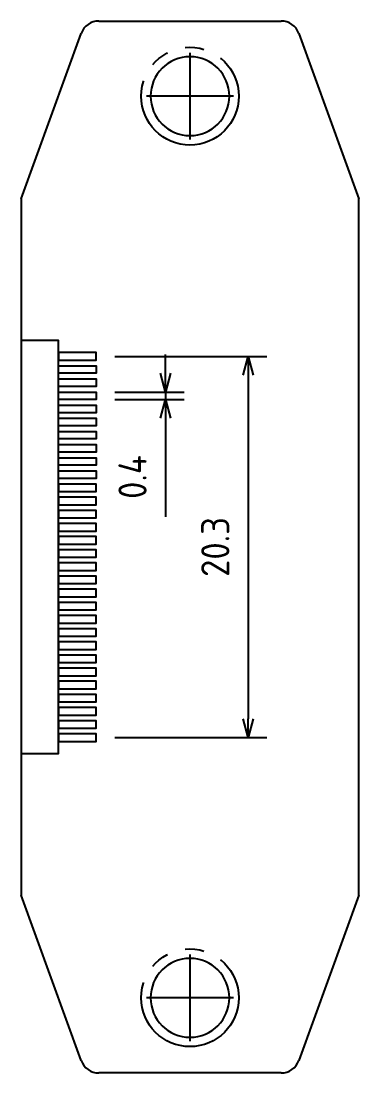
# Model space of a CAD drawing. Header units: inches. Extents: x 125 to 991, y -92 to 487.
# Drawn here: x 388.8 to 406.8, y 60.1 to 116.1 of the extents above; entities that cross this region are included whole.
import ezdxf

# ---------------------------------------------------------------- set-up
doc = ezdxf.new("R2010")
doc.units = ezdxf.units.IN
doc.linetypes.add('CENTER_DASH_DASH', pattern=[14, 9, -1, 1, -1, 1, -1])
doc.linetypes.add('DOT_CENTER', pattern=[14, 12, -1, 0, -1])
doc.layers.add('1', color=7, linetype='Continuous')
doc.styles.add('ISO Dim', font='isocp.shx')
doc.dimstyles.new('ISO-25', dxfattribs={"dimtxt": 2.4, "dimasz": 2, "dimexe": 0.5, "dimexo": 0.5, "dimgap": 1, "dimtad": 1, "dimdsep": 46, "dimtxsty": 'Standard', "dimcen": 1.5, "dimclrd": 5, "dimclre": 5, "dimadec": 1, "dimazin": 0, "dimtfac": 1, "dimtmove": 0, "dimatfit": 3, "dimfxl": 1, "dimarcsym": 0})

# ---------------------------------------------------------------- blocks, each defined once
blk = doc.blocks.new('_Open30')
at = {"color": 0, "linetype": 'ByBlock', "lineweight": -2}
for p, q in [((-1, 0.268), (0, 0)), ((0, 0), (-1, -0.268)), ((0, 0), (-1, 0))]:
    blk.add_line(p, q, dxfattribs=at)
blk = doc.blocks.new('*D107')
at = {"color": 5, "lineweight": -2}
for p, q in [((393.84, 98.214), (401.937, 98.214)), ((400.937, 97.214), (400.937, 78.914)), ((393.84, 77.914), (401.937, 77.914))]:
    blk.add_line(p, q, dxfattribs=at)
at = {"layer": 'Defpoints', "color": 0}
for p in [(392.84, 98.214), (392.84, 77.914), (400.937, 77.914)]:
    blk.add_point(p, dxfattribs=at)
at = {"color": 5, "lineweight": -2}
for p, rotation in [((400.937, 98.214), 90), ((400.937, 77.914), 270)]:
    blk.add_blockref('_Open30', p, dxfattribs=dict(at, rotation=rotation))
at = {"color": 0, "insert": (399.187, 88.064), "char_height": 1.5, "attachment_point": 5, "rotation": 90, "style": 'ISO Dim'}
blk.add_mtext('20.3', dxfattribs=at)
blk = doc.blocks.new('*D108')
at = {"color": 5, "lineweight": -2}
for p, q in [((396.529, 97.314), (396.529, 98.314)), ((393.84, 96.314), (397.529, 96.314)), ((393.84, 95.914), (397.529, 95.914)), ((396.529, 96.314), (396.529, 95.914)), ((396.529, 94.914), (396.529, 89.663))]:
    blk.add_line(p, q, dxfattribs=at)
at = {"layer": 'Defpoints', "color": 0}
for p in [(392.84, 96.314), (392.84, 95.914), (396.529, 95.914)]:
    blk.add_point(p, dxfattribs=at)
at = {"color": 5, "lineweight": -2}
for p, rotation in [((396.529, 96.314), 270), ((396.529, 95.914), 90)]:
    blk.add_blockref('_Open30', p, dxfattribs=dict(at, rotation=rotation))
at = {"color": 0, "insert": (394.779, 91.788), "char_height": 1.5, "attachment_point": 5, "rotation": 90, "style": 'ISO Dim'}
blk.add_mtext('0.4', dxfattribs=at)

msp = doc.modelspace()

# ---------------------------------------------------------------- linework, layer by layer
at = {"color": 7, "linetype": 'Continuous'}
for p, q in [((392.985, 116.064), (402.696, 116.064)), ((388.84, 106.601), (392.045, 115.406)), ((403.636, 115.406), (406.84, 106.601)), ((388.84, 106.601), (388.84, 69.527)), ((406.84, 69.527), (406.84, 106.601)), ((392.045, 60.722), (388.84, 69.527)), ((406.84, 69.527), (403.636, 60.722)), ((402.696, 60.064), (392.985, 60.064))]:
    msp.add_line(p, q, dxfattribs=at)
for points in [[(388.84, 77.064), (390.84, 77.064), (390.84, 99.064), (388.84, 99.064)], [(390.84, 98.014), (392.84, 98.014), (392.84, 98.414), (390.84, 98.414)], [(390.84, 97.714), (392.84, 97.714), (392.84, 97.314), (390.84, 97.314)], [(390.84, 97.014), (392.84, 97.014), (392.84, 96.614), (390.84, 96.614)], [(390.84, 96.314), (392.84, 96.314), (392.84, 95.914), (390.84, 95.914)], [(390.84, 95.614), (392.84, 95.614), (392.84, 95.214), (390.84, 95.214)], [(390.84, 94.914), (392.84, 94.914), (392.84, 94.514), (390.84, 94.514)], [(390.84, 94.214), (392.84, 94.214), (392.84, 93.814), (390.84, 93.814)], [(390.84, 93.514), (392.84, 93.514), (392.84, 93.114), (390.84, 93.114)], [(390.84, 92.814), (392.84, 92.814), (392.84, 92.414), (390.84, 92.414)], [(390.84, 92.114), (392.84, 92.114), (392.84, 91.714), (390.84, 91.714)], [(390.84, 91.014), (392.84, 91.014), (392.84, 91.414), (390.84, 91.414)], [(390.84, 90.314), (392.84, 90.314), (392.84, 90.714), (390.84, 90.714)], [(390.84, 89.614), (392.84, 89.614), (392.84, 90.014), (390.84, 90.014)], [(390.84, 88.914), (392.84, 88.914), (392.84, 89.314), (390.84, 89.314)], [(390.84, 88.214), (392.84, 88.214), (392.84, 88.614), (390.84, 88.614)], [(390.84, 87.514), (392.84, 87.514), (392.84, 87.914), (390.84, 87.914)], [(390.84, 86.814), (392.84, 86.814), (392.84, 87.214), (390.84, 87.214)], [(390.84, 86.114), (392.84, 86.114), (392.84, 86.514), (390.84, 86.514)], [(390.84, 85.414), (392.84, 85.414), (392.84, 85.814), (390.84, 85.814)], [(390.84, 84.714), (392.84, 84.714), (392.84, 85.114), (390.84, 85.114)], [(390.84, 84.014), (392.84, 84.014), (392.84, 84.414), (390.84, 84.414)], [(390.84, 83.314), (392.84, 83.314), (392.84, 83.714), (390.84, 83.714)], [(390.84, 82.614), (392.84, 82.614), (392.84, 83.014), (390.84, 83.014)], [(390.84, 81.914), (392.84, 81.914), (392.84, 82.314), (390.84, 82.314)], [(390.84, 81.214), (392.84, 81.214), (392.84, 81.614), (390.84, 81.614)], [(390.84, 80.514), (392.84, 80.514), (392.84, 80.914), (390.84, 80.914)], [(390.84, 79.814), (392.84, 79.814), (392.84, 80.214), (390.84, 80.214)], [(390.84, 79.114), (392.84, 79.114), (392.84, 79.514), (390.84, 79.514)], [(390.84, 78.414), (392.84, 78.414), (392.84, 78.814), (390.84, 78.814)], [(390.84, 77.714), (392.84, 77.714), (392.84, 78.114), (390.84, 78.114)]]:
    msp.add_lwpolyline(points, close=True)
at = {"color": 30, "linetype": 'CENTER_DASH_DASH'}
for centre in [(397.84, 112.064), (397.84, 64.064)]:
    msp.add_circle(centre, 2.6, dxfattribs=at)
at = {"color": 7, "linetype": 'Continuous'}
for centre, radius, start, end in [((392.985, 115.064), 1, 90, 160), ((402.696, 115.064), 1, 20, 90), ((397.84, 112.064), 2.1, 0, 180), ((397.84, 112.064), 2.1, 180, 0), ((397.84, 64.064), 2.1, 0, 180), ((397.84, 64.064), 2.1, 180, 0), ((392.985, 61.064), 1, 200, 270), ((402.696, 61.064), 1, 270, 340)]:
    msp.add_arc(centre, radius, start, end, dxfattribs=at)
at = {"layer": '1', "color": 30, "linetype": 'DOT_CENTER'}
for p, q in [((397.84, 114.374), (397.84, 109.754)), ((400.15, 112.064), (395.53, 112.064)), ((397.84, 66.374), (397.84, 61.754)), ((400.15, 64.064), (395.53, 64.064))]:
    msp.add_line(p, q, dxfattribs=at)

# ---------------------------------------------------------------- dimensions: what is measured, and where the dimension line sits
for base, p1, p2, picture, middle in [((396.529, 95.914), (392.84, 96.314), (392.84, 95.914), '*D108', (394.779, 91.788)), ((400.937, 77.914), (392.84, 98.214), (392.84, 77.914), '*D107', (399.187, 88.064))]:
    dim = msp.add_linear_dim(base=base, p1=p1, p2=p2, angle=90, dimstyle='ISO-25', override={"dimtxt": 1.5, "dimasz": 1, "dimexe": 1, "dimexo": 1, "dimdec": 1, "dimtxsty": 'ISO Dim', "dimblk1": 'Open30', "dimblk2": 'Open30', "dimsah": 1})
    dim.commit()
    dim.dimension.update_dxf_attribs({"geometry": picture, "text_midpoint": middle})

doc.saveas('drawing.dxf')
